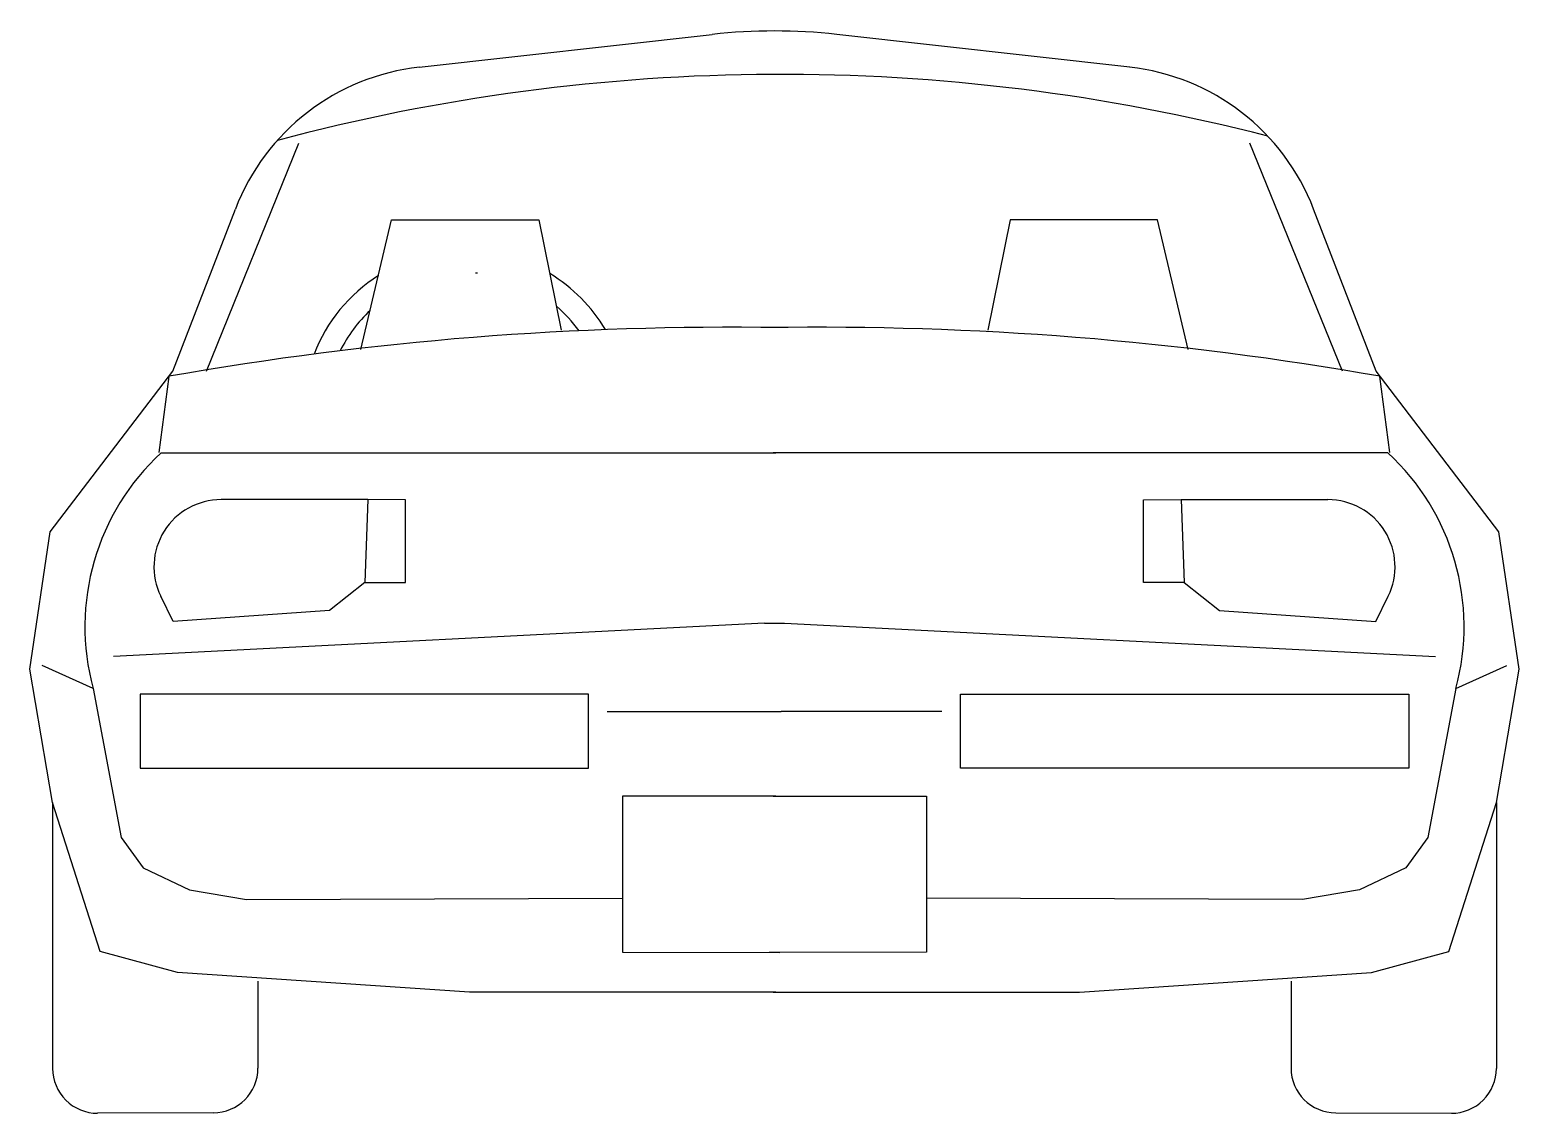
# Model space of a CAD drawing. Extents: x -86.3 to -84.61, y 6.4 to 7.63.
import ezdxf

# ---------------------------------------------------------------- set-up
doc = ezdxf.new("R2010")
doc.units = 0
doc.header["$LTSCALE"] = 100
doc.header["$MEASUREMENT"] = 0
doc.layers.add('AUT', color=2, linetype='CONTINUOUS')
doc.layers.add('C-CARRO', color=2, linetype='CONTINUOUS')

# ---------------------------------------------------------------- blocks, each defined once
blk = doc.blocks.new('AUTP1F')
at = {"layer": 'AUT'}
for p, q in [((-0.403, 1.1867), (-0.0706, 1.2239)), ((0.403, 1.1867), (0.0706, 1.2239)), ((-0.6445, 0.8419), (-0.5395, 1.1005)), ((0.6445, 0.8419), (0.5395, 1.1005)), ((-0.6826, 0.8419), (-0.6117, 1.0257)), ((0.6826, 0.8419), (0.6117, 1.0257)), ((-0.4692, 0.8662), (-0.4345, 1.0134)), ((-0.4345, 1.0134), (-0.2672, 1.0134)), ((-0.2672, 1.0134), (-0.242, 0.8882)), ((0.2672, 1.0134), (0.242, 0.8882)), ((0.4345, 1.0134), (0.2672, 1.0134)), ((0.4692, 0.8662), (0.4345, 1.0134)), ((-0.8217, 0.6593), (-0.6826, 0.8419)), ((-0.6983, 0.7494), (-0.6869, 0.8359)), ((0.8217, 0.6593), (0.6826, 0.8419)), ((0.6983, 0.7494), (0.6869, 0.8359)), ((-0.6958, 0.749), (0.0016, 0.749)), ((0.6958, 0.749), (-0.0016, 0.749)), ((-0.4613, 0.696), (-0.6279, 0.696)), ((-0.4613, 0.696), (-0.4649, 0.6018)), ((-0.4186, 0.6959), (-0.4613, 0.696)), ((-0.4186, 0.6018), (-0.4186, 0.6959)), ((0.4186, 0.6959), (0.4613, 0.696)), ((0.4186, 0.6018), (0.4186, 0.6959)), ((0.4613, 0.696), (0.4649, 0.6018)), ((0.4613, 0.696), (0.6279, 0.696)), ((-0.8449, 0.5035), (-0.8217, 0.6593)), ((0.8449, 0.5035), (0.8217, 0.6593)), ((-0.4649, 0.6018), (-0.5049, 0.5701)), ((-0.4649, 0.6018), (-0.4186, 0.6018)), ((0.4649, 0.6018), (0.4186, 0.6018)), ((0.4649, 0.6018), (0.5049, 0.5701)), ((-0.6823, 0.5576), (-0.6963, 0.5864)), ((0.6823, 0.5576), (0.6963, 0.5864)), ((-0.5049, 0.5701), (-0.6823, 0.5576)), ((0.5049, 0.5701), (0.6823, 0.5576)), ((-0.0113, 0.5558), (-0.7499, 0.5179)), ((-0.0113, 0.5558), (0.0113, 0.5558)), ((0.0113, 0.5558), (0.7499, 0.5179)), ((-0.773, 0.4817), (-0.8308, 0.5078)), ((0.773, 0.4817), (0.8308, 0.5078)), ((-0.819, 0.3524), (-0.8449, 0.5035)), ((0.819, 0.3524), (0.8449, 0.5035)), ((-0.773, 0.4817), (-0.7413, 0.3127)), ((-0.7197, 0.4751), (-0.7197, 0.3914)), ((-0.7034, 0.4751), (-0.7197, 0.4751)), ((-0.2112, 0.4751), (-0.7034, 0.4751)), ((-0.2112, 0.3914), (-0.2112, 0.4751)), ((0.2112, 0.4751), (0.7034, 0.4751)), ((0.2112, 0.3914), (0.2112, 0.4751)), ((0.7034, 0.4751), (0.7197, 0.4751)), ((0.7197, 0.4751), (0.7197, 0.3914)), ((0.773, 0.4817), (0.7413, 0.3127)), ((-0.19, 0.4558), (-0.0076, 0.4558)), ((-0.0076, 0.4558), (0.0076, 0.4558)), ((0.19, 0.4558), (0.0076, 0.4558)), ((-0.7197, 0.3914), (-0.2112, 0.3914)), ((0.7197, 0.3914), (0.2112, 0.3914)), ((0.0016, 0.3594), (-0.1723, 0.3594)), ((-0.1723, 0.3594), (-0.1723, 0.1826)), ((-0.0016, 0.3594), (0.1723, 0.3594)), ((0.1723, 0.3594), (0.1723, 0.1826)), ((-0.819, 0.3524), (-0.819, 0.0506)), ((-0.7652, 0.1834), (-0.819, 0.3524)), ((0.7652, 0.1834), (0.819, 0.3524)), ((0.819, 0.3524), (0.819, 0.0506)), ((-0.7413, 0.3127), (-0.7162, 0.2784)), ((0.7413, 0.3127), (0.7162, 0.2784)), ((-0.7162, 0.2784), (-0.6636, 0.2534)), ((0.7162, 0.2784), (0.6636, 0.2534)), ((-0.6636, 0.2534), (-0.599, 0.2423)), ((-0.599, 0.2423), (-0.1723, 0.2437)), ((0.599, 0.2423), (0.1723, 0.2437)), ((0.6636, 0.2534), (0.599, 0.2423)), ((-0.6775, 0.1594), (-0.7652, 0.1834)), ((-0.1723, 0.1826), (0.0062, 0.1822)), ((0.1723, 0.1826), (-0.0062, 0.1822)), ((0.6775, 0.1594), (0.7652, 0.1834)), ((-0.3459, 0.137), (-0.6775, 0.1594)), ((0.3459, 0.137), (0.6775, 0.1594)), ((-0.5861, 0.1495), (-0.5861, 0.051)), ((0.0016, 0.137), (-0.3459, 0.137)), ((-0.0016, 0.137), (0.3459, 0.137)), ((0.5861, 0.1495), (0.5861, 0.051)), ((-0.6368, 0.0002), (-0.768, -0.0002)), ((0.6368, 0.0002), (0.768, -0.0002))]:
    blk.add_line(p, q, dxfattribs=at)
for centre, radius, start, end in [((0, 0.5928), 0.635, 83.6161, 96.3839), ((-0.3747, 0.9343), 0.254, 96.3839, 158.9087), ((0.3747, 0.9343), 0.254, 21.0913, 83.6161), ((0.0072, -1.0366), 2.2151, 75.5603, 104.9454), ((-0.3504, 0.7947), 0.1844, 122.4491, 158.8894), ((-0.3504, 0.7947), 0.1587, 85.1087, 86.0003), ((-0.3504, 0.7947), 0.1844, 30.7149, 58.8305), ((-0.3504, 0.7947), 0.1587, 35.8439, 49.5745), ((-0.3504, 0.7947), 0.1587, 133.0296, 153.7604), ((-0.0516, -2.7617), 3.6533, 89.0927, 100.0145), ((0.0516, -2.7617), 3.6533, 79.9855, 90.9073), ((-0.5151, 0.5521), 0.2673, 132.5443, 195.2659), ((0.5151, 0.5521), 0.2673, 344.7341, 47.4557), ((-0.6279, 0.6198), 0.0762, 90, 206.0179), ((0.6279, 0.6198), 0.0762, 333.9821, 90), ((-0.6369, 0.051), 0.0508, 270.1507, 0), ((0.6369, 0.051), 0.0508, 180, 269.8493), ((-0.7682, 0.0506), 0.0508, 180, 270.1507), ((0.7682, 0.0506), 0.0508, 269.8493, 0)]:
    blk.add_arc(centre, radius, start, end, dxfattribs=at)

msp = doc.modelspace()

# ---------------------------------------------------------------- block references
at = {"layer": 'C-CARRO', "linetype": 'CONTINUOUS'}
msp.add_blockref('AUTP1F', (-85.4594, 6.397), dxfattribs=at)

doc.saveas('drawing.dxf')
